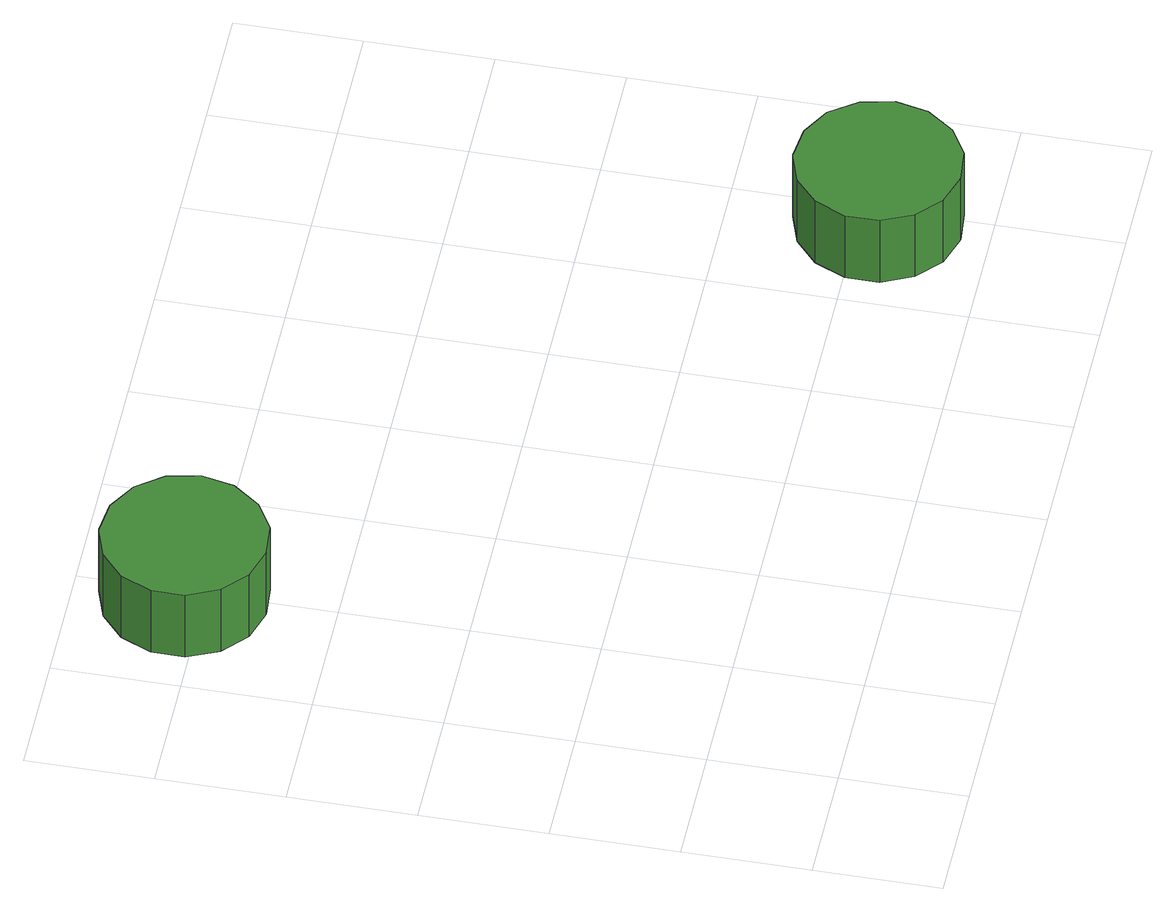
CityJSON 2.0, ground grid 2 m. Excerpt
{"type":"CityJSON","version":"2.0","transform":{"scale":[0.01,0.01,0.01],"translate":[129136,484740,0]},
"CityObjects":{
"tree1":{"type":"SolitaryVegetationObject","attributes":{"function":"something"},"geometry":[{"type":"MultiSurface","lod":"1","boundaries":[[[0,1,2,3,4,5,6,7,8,9,10,11,12,13,14]],[[15,16,17,18,19,20,21,22,23,24,25,26,27,28,29]],[[0,29,28,1]],[[1,28,27,2]],[[2,27,26,3]],[[3,26,25,4]],[[4,25,24,5]],[[5,24,23,6]],[[6,23,22,7]],[[7,22,21,8]],[[8,21,20,9]],[[9,20,19,10]],[[10,19,18,11]],[[11,18,17,12]],[[12,17,16,13]],[[13,16,15,14]],[[14,15,29,0]]]}]},
"tree2":{"type":"SolitaryVegetationObject","attributes":{"function":"something"},"geometry":[{"type":"MultiSurface","lod":"1","boundaries":[[[30,31,32,33,34,35,36,37,38,39,40,41,42,43,44]],[[45,46,47,48,49,50,51,52,53,54,55,56,57,58,59]],[[30,59,58,31]],[[31,58,57,32]],[[32,57,56,33]],[[33,56,55,34]],[[34,55,54,35]],[[35,54,53,36]],[[36,53,52,37]],[[37,52,51,38]],[[38,51,50,39]],[[39,50,49,40]],[[40,49,48,41]],[[41,48,47,42]],[[42,47,46,43]],[[43,46,45,44]],[[44,45,59,30]]]}]}
},
"vertices":[
[318,1032,179],[307,1084,179],[275,1127,179],[229,1154,179],[176,1160,179],[125,1143,179],[86,1108,179],[64,1059,179],[64,1006,179],[86,957,179],[125,921,179],[176,905,179],[229,910,179],[275,937,179],[307,980,179],[307,980,50],[275,937,50],[229,910,50],[176,905,50],[125,921,50],[86,957,50],[64,1006,50],[64,1059,50],[86,1108,50],[125,1143,50],[176,1160,50],[229,1154,50],[275,1127,50],[307,1084,50],[318,1032,50],
[1294,170,186],[1283,222,186],[1252,266,186],[1206,292,186],[1153,298,186],[1102,281,186],[1063,246,186],[1041,197,186],[1041,144,186],[1063,95,186],[1102,59,186],[1153,43,186],[1206,48,186],[1252,75,186],[1283,118,186],[1283,118,57],[1252,75,57],[1206,48,57],[1153,43,57],[1102,59,57],[1063,95,57],[1041,144,57],[1041,197,57],[1063,246,57],[1102,281,57],[1153,298,57],[1206,292,57],[1252,266,57],[1283,222,57],[1294,170,57]
]}
